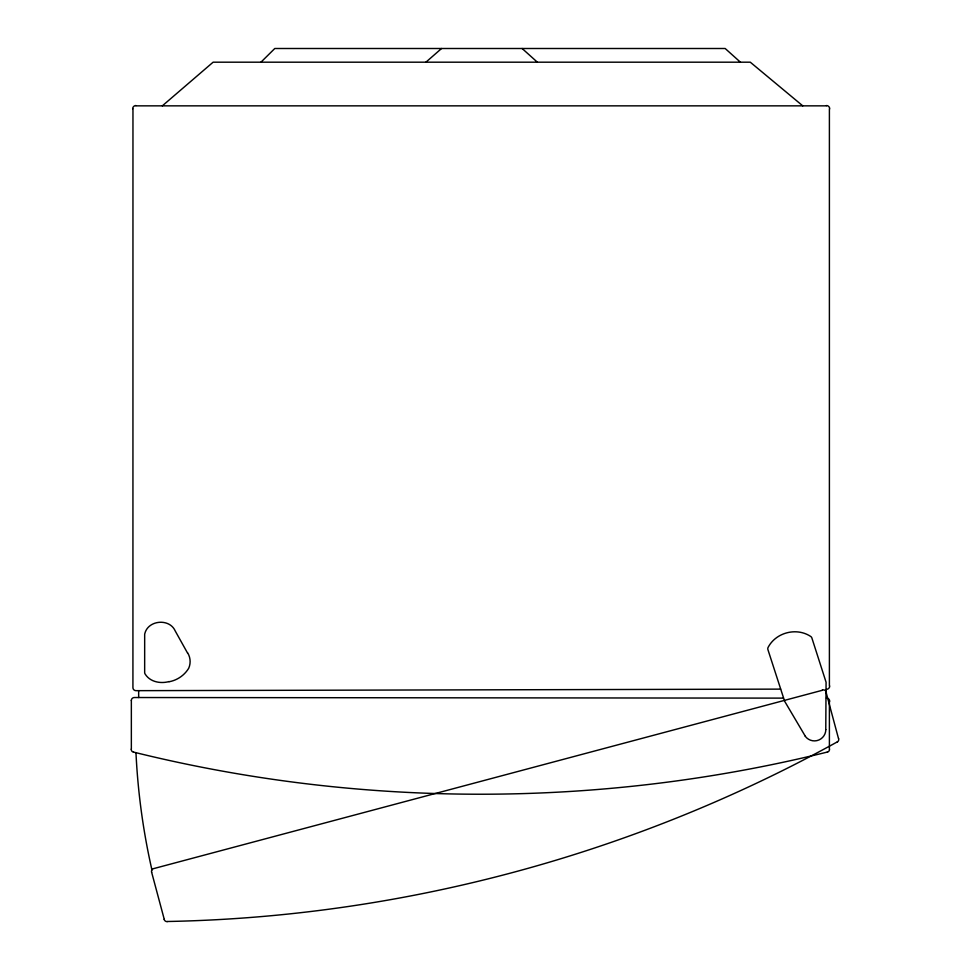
<?xml version="1.0" encoding="UTF-8"?>
<svg xmlns="http://www.w3.org/2000/svg" width="970" height="970" viewBox="0 0 970 970"><rect width="100%" height="100%" fill="white"/><g stroke="black" fill="none" stroke-linecap="round" stroke-linejoin="round"><path stroke-width="1.45" d="M825.773 729.622L826.076 682.225L811.89 638.018A2.983 2.983 0 0 0 810.568 636.369C796.552 627.154 776.073 632.391 768.204 647.208A3.007 3.007 0 0 0 767.925 649.645L784.645 701.261L805.342 736.303M260.954 62.189L274.789 48.5L725.172 48.5L740.413 62.189M425.903 62.189L441.556 48.5M162.329 105.851L213.121 62.189L750.283 62.189L802.772 105.851M837.061 742.014C632.622 854.909 400.695 917.062 167.192 921.5M822.463 690.252L153.793 868.574A3.055 3.055 0 0 0 151.914 869.957A2.995 2.995 0 0 0 151.623 872.248M827.119 752.114C600.43 808.265 360.319 808.265 133.63 752.114M169.071 681.57C160.596 683.886 150.156 682.068 145.209 674.15A2.983 2.983 0 0 1 144.663 672.452L144.675 634.513A2.983 2.983 0 0 1 144.833 633.568C148.143 619.963 169.568 618.084 175.194 630.912L187.489 652.955M780.595 689.124L135.982 690.664A3.019 3.019 0 0 1 132.926 687.681L132.963 108.834M135.958 105.851L826.416 105.851M522.127 48.5L537.368 62.189M783.42 698.121L134.381 697.527A3.031 3.031 0 0 0 131.302 700.51M826.113 692.362L838.516 738.619M151.635 872.248L164.245 919.293M151.938 869.981C143.184 831.448 137.825 792.15 135.97 752.684M138.649 690.652L138.674 697.539M829.398 108.834L829.398 686.02M829.398 701.334L829.398 749.216M131.35 700.51L131.35 749.216M169.107 681.752A29.173 29.173 0 0 0 188.701 668.281A16.599 16.599 0 0 0 187.659 652.859M826.416 105.536A3.286 3.286 0 0 1 829.714 108.834M829.714 686.02A3.286 3.286 0 0 1 826.428 689.318M826.416 698.036A3.286 3.286 0 0 1 829.714 701.334M829.544 749.216A3.116 3.116 0 0 1 827.155 752.259M133.593 752.259A3.116 3.116 0 0 1 131.205 749.216M132.66 108.834A3.286 3.286 0 0 1 135.958 105.536M825.822 729.622A11.397 11.397 0 0 1 805.306 736.339M822.378 689.949A3.286 3.286 0 0 1 826.416 692.289M838.65 738.582A3.116 3.116 0 0 1 837.134 742.135M167.204 921.645A3.116 3.116 0 0 1 164.112 919.33"/></g></svg>
